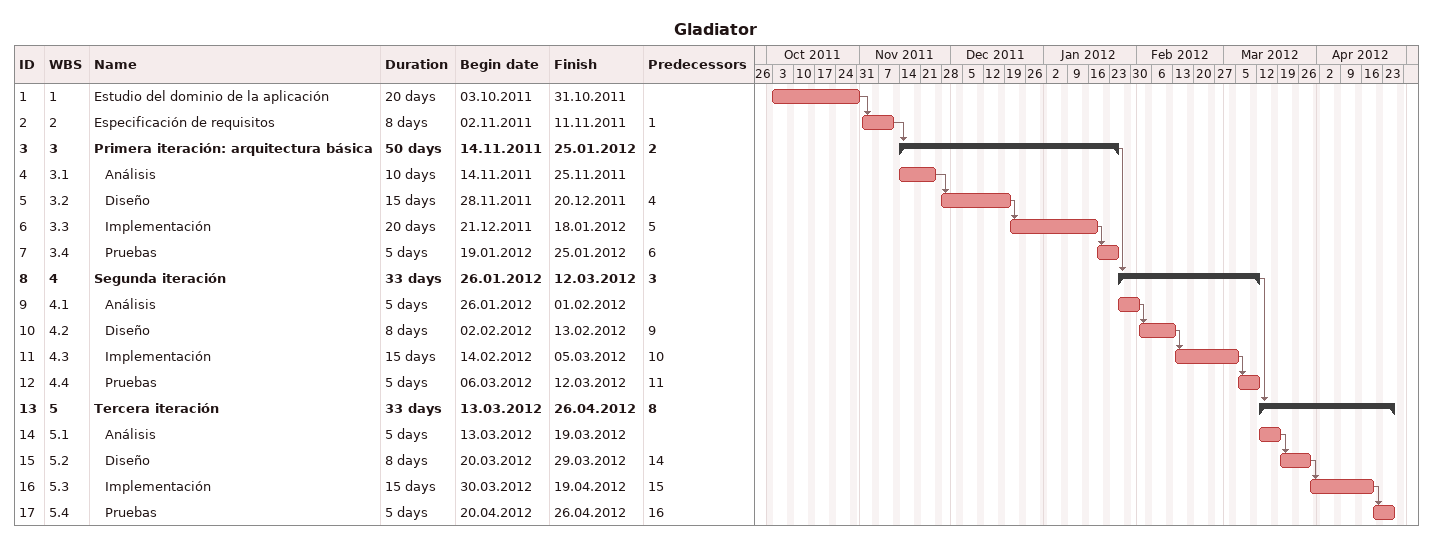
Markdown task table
Gladiator

| ID | WBS | Task | Duration | Start | Finish | Predecessors |
|---|---|---|---|---|---|---|
| 1 | 1 | Estudio del dominio de la aplicación | 20d | 2011-10-03 | 2011-10-31 |  |
| 2 | 2 | Especificación de requisitos | 8d | 2011-11-02 | 2011-11-11 | 1 |
| 3 | 3 | **Primera iteración: arquitectura básica** | 50d | 2011-11-14 | 2012-01-25 | 2 |
| 4 | 3.1 | Análisis | 10d | 2011-11-14 | 2011-11-25 |  |
| 5 | 3.2 | Diseño | 15d | 2011-11-28 | 2011-12-20 | 4 |
| 6 | 3.3 | Implementación | 20d | 2011-12-21 | 2012-01-18 | 5 |
| 7 | 3.4 | Pruebas | 5d | 2012-01-19 | 2012-01-25 | 6 |
| 8 | 4 | **Segunda iteración** | 33d | 2012-01-26 | 2012-03-12 | 3 |
| 9 | 4.1 | Análisis | 5d | 2012-01-26 | 2012-02-01 |  |
| 10 | 4.2 | Diseño | 8d | 2012-02-02 | 2012-02-13 | 9 |
| 11 | 4.3 | Implementación | 15d | 2012-02-14 | 2012-03-05 | 10 |
| 12 | 4.4 | Pruebas | 5d | 2012-03-06 | 2012-03-12 | 11 |
| 13 | 5 | **Tercera iteración** | 33d | 2012-03-13 | 2012-04-26 | 8 |
| 14 | 5.1 | Análisis | 5d | 2012-03-13 | 2012-03-19 |  |
| 15 | 5.2 | Diseño | 8d | 2012-03-20 | 2012-03-29 | 14 |
| 16 | 5.3 | Implementación | 15d | 2012-03-30 | 2012-04-19 | 15 |
| 17 | 5.4 | Pruebas | 5d | 2012-04-20 | 2012-04-26 | 16 |
